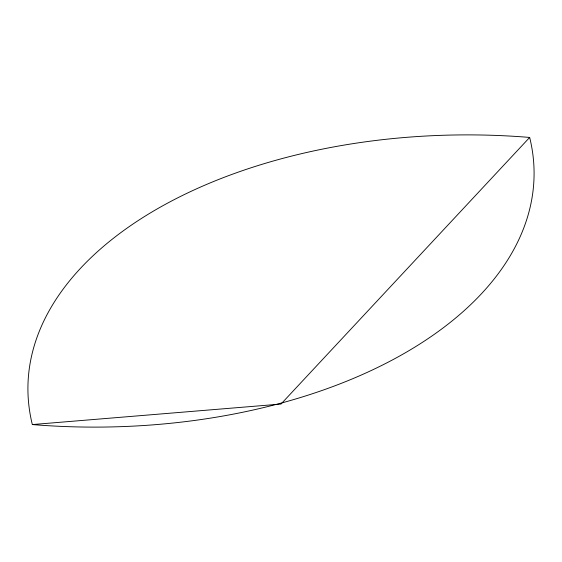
<?xml version="1.0" encoding="UTF-8"?>
<svg xmlns="http://www.w3.org/2000/svg" width="562" height="562" viewBox="0 0 562 562"><rect width="100%" height="100%" fill="white"/><g stroke="black" fill="none" stroke-linecap="round" stroke-linejoin="round"><path stroke-width="0.84" d="M529.664 137.437L281 404.05L32.336 424.563A439.575 253.785 0 0 0 529.664 137.437A439.575 253.785 0 0 0 32.336 424.563"/></g></svg>
